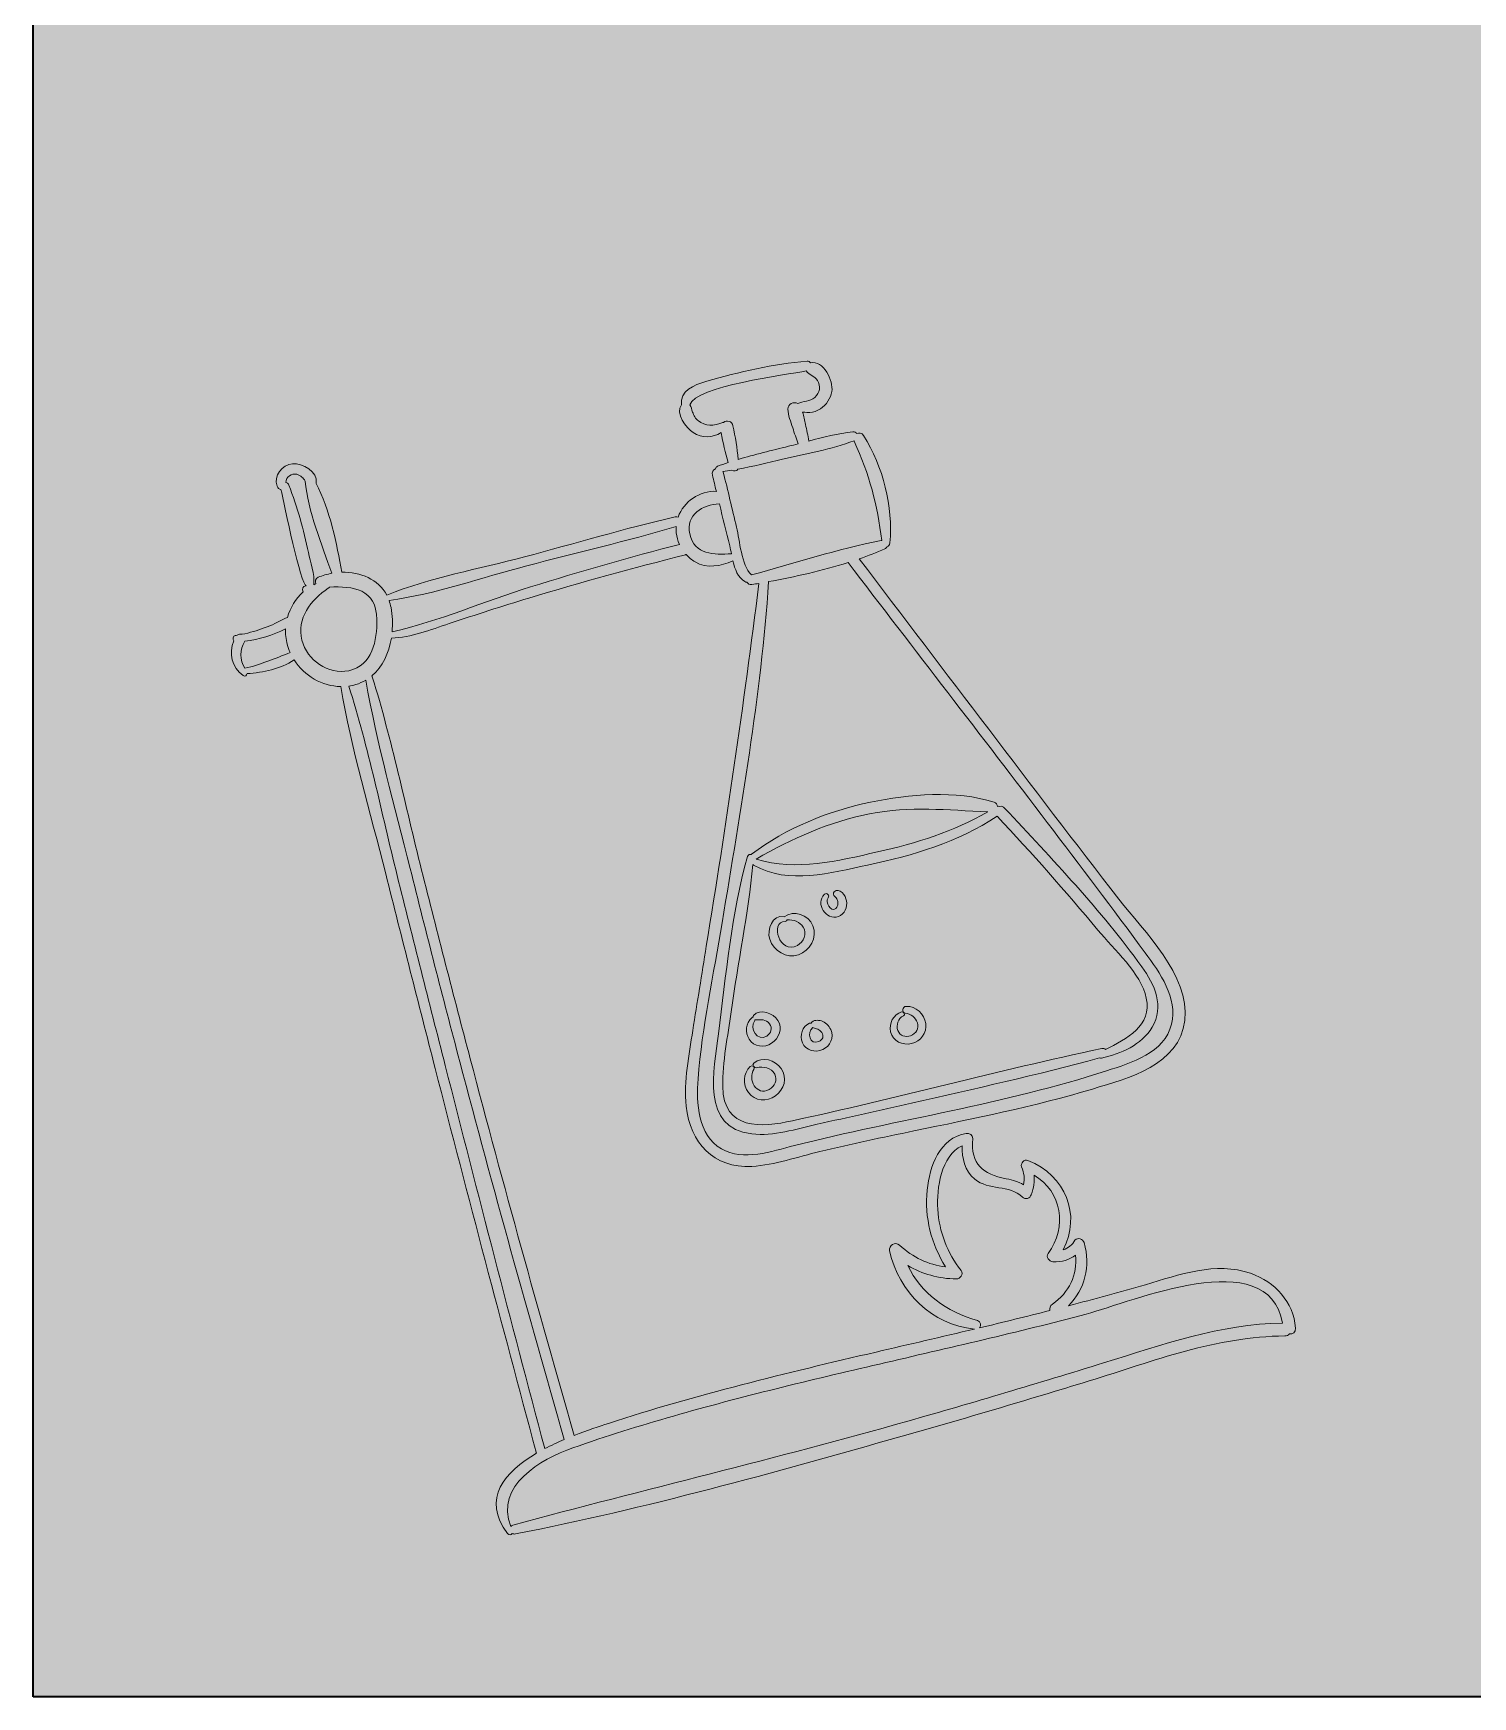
# Model space of a CAD drawing. Extents: x 98 to 1394, y -740 to 17.
# Drawn here: x 101 to 256.9, y -740 to -559.7 of the extents above; entities that cross this region are included whole.
import ezdxf

# ---------------------------------------------------------------- set-up
doc = ezdxf.new("R2010")
doc.units = 0
doc.header["$MEASUREMENT"] = 0
doc.layers.add('Layer 1', color=7, linetype='Continuous', lineweight=0)

# ---------------------------------------------------------------- blocks, each defined once
blk = doc.blocks.new('Block_26')
at = {"layer": 'Layer 1', "true_color": 0x000000, "transparency": 33554452}
h = blk.add_hatch(color=18, dxfattribs=at)
h.dxf.hatch_style = 2
edge = h.paths.add_edge_path()
edge.add_spline(control_points=[(236.33, -699.52), (229.62, -699.6), (223.28, -701.86), (216.93, -703.83), (209.89, -706.02), (202.83, -708.12), (195.74, -710.14), (181.55, -714.18), (167.2, -717.54), (152.97, -721.41), (152.85, -721.44), (152.78, -721.5), (152.72, -721.57), (151.02, -717.08), (155.94, -714.29), (159.47, -713.04), (163.05, -711.76), (166.68, -710.64), (170.34, -709.59), (177.71, -707.47), (185.19, -705.69), (192.67, -703.95), (200.15, -702.2), (207.65, -700.51), (215.08, -698.54), (220.04, -697.22), (234.79, -690.8), (236.33, -699.52)], knot_values=[0, 0, 0, 0, 1, 1, 1, 2, 2, 2, 3, 3, 3, 4, 4, 4, 5, 5, 5, 6, 6, 6, 7, 7, 7, 8, 8, 8, 9, 9, 9, 9], degree=3, periodic=0)
edge = h.paths.add_edge_path()
edge.add_spline(control_points=[(145.63, -671.61), (143.88, -664.75), (142.14, -657.88), (140.42, -651.01), (138.71, -644.19), (137.34, -637.18), (135.17, -630.48), (135.43, -630.45), (135.68, -630.4), (135.93, -630.33), (136.33, -630.21), (136.69, -630.04), (137.03, -629.85), (138.22, -636.71), (140.14, -643.49), (141.83, -650.24), (143.57, -657.24), (145.37, -664.22), (147.21, -671.19), (150.82, -684.88), (154.59, -698.52), (158.53, -712.12), (157.82, -712.43), (157.1, -712.76), (156.41, -713.12), (152.74, -699.31), (149.16, -685.46), (145.63, -671.61)], knot_values=[0, 0, 0, 0, 1, 1, 1, 2, 2, 2, 3, 3, 3, 4, 4, 4, 5, 5, 5, 6, 6, 6, 7, 7, 7, 8, 8, 8, 9, 9, 9, 9], degree=3, periodic=0)
edge = h.paths.add_edge_path()
edge.add_spline(control_points=[(130.11, -625.53), (129.5, -623.16), (131.09, -621.12), (132.95, -619.89), (133.01, -619.85), (133.05, -619.81), (133.08, -619.76), (135.62, -619.65), (138.18, -619.92), (138.22, -623.27), (138.24, -625.5), (137.78, -628.27), (135.17, -628.82), (132.97, -629.28), (130.66, -627.67), (130.11, -625.53)], knot_values=[0, 0, 0, 0, 1, 1, 1, 2, 2, 2, 3, 3, 3, 4, 4, 4, 5, 5, 5, 5], degree=3, periodic=0)
edge = h.paths.add_edge_path()
edge.add_spline(control_points=[(129.55, -607.54), (130.01, -607.65), (130.23, -607.97), (130.47, -608.27), (130.77, -611.54), (132.23, -615.17), (133.36, -618.27), (132.84, -618.36), (132.33, -618.5), (131.85, -618.7), (131.55, -618.82), (131.51, -619.14), (131.61, -619.41), (131.53, -619.44), (131.46, -619.48), (131.39, -619.51), (131.52, -618.41), (130.98, -616.93), (130.8, -616.03), (130.32, -613.55), (129.58, -611.09), (128.7, -608.72), (128.63, -608.54), (128.5, -608.45), (128.36, -608.41), (128.35, -607.83), (129, -607.41), (129.55, -607.54)], knot_values=[0, 0, 0, 0, 1, 1, 1, 2, 2, 2, 3, 3, 3, 4, 4, 4, 5, 5, 5, 6, 6, 6, 7, 7, 7, 8, 8, 8, 9, 9, 9, 9], degree=3, periodic=0)
edge = h.paths.add_edge_path()
edge.add_spline(control_points=[(203.28, -699.23), (199.93, -698.3), (197.19, -696.29), (195.73, -693.27), (197.32, -694.2), (199.05, -694.7), (201, -694.73), (201.41, -694.74), (201.8, -694.2), (201.52, -693.83), (200.02, -691.89), (199.13, -689.64), (198.99, -687.18), (198.87, -684.9), (199.3, -681.41), (201.62, -680.3), (201.61, -681.64), (201.91, -683), (202.99, -683.91), (204.49, -685.17), (206.74, -684.49), (208.16, -685.86), (208.49, -686.18), (208.97, -686), (209.11, -685.6), (209.39, -684.85), (209.49, -684.18), (209.42, -683.48), (212.41, -685.27), (213.08, -689.06), (210.94, -691.97), (210.66, -692.35), (211.05, -692.85), (211.45, -692.86), (212.44, -692.9), (213.23, -692.68), (213.91, -692.15), (214.14, -694.25), (213.22, -696.22), (211.4, -697.46), (211.14, -697.64), (211.08, -697.91), (211.14, -698.15), (208.6, -698.8), (206.06, -699.42), (203.51, -700.03), (203.7, -699.79), (203.65, -699.33), (203.28, -699.23)], knot_values=[0, 0, 0, 0, 1, 1, 1, 2, 2, 2, 3, 3, 3, 4, 4, 4, 5, 5, 5, 6, 6, 6, 7, 7, 7, 8, 8, 8, 9, 9, 9, 10, 10, 10, 11, 11, 11, 12, 12, 12, 13, 13, 13, 14, 14, 14, 15, 15, 15, 16, 16, 16, 16], degree=3, periodic=0)
edge = h.paths.add_edge_path()
edge.add_spline(control_points=[(128.82, -626.86), (127.18, -627.49), (125.65, -628.18), (123.91, -628.56), (123.34, -627.69), (123.35, -626.5), (123.92, -625.63), (125.46, -625.45), (126.95, -624.99), (128.34, -624.27), (128.31, -624.84), (128.36, -625.4), (128.51, -625.96), (128.59, -626.27), (128.7, -626.57), (128.82, -626.86)], knot_values=[0, 0, 0, 0, 1, 1, 1, 2, 2, 2, 3, 3, 3, 4, 4, 4, 5, 5, 5, 5], degree=3, periodic=0)
edge = h.paths.add_edge_path()
edge.add_spline(control_points=[(139.76, -621.99), (139.71, -621.71), (139.63, -621.45), (139.54, -621.2), (144.55, -620.54), (149.6, -618.73), (154.47, -617.45), (159.85, -616.04), (165.3, -614.79), (170.64, -613.21), (170.63, -613.43), (170.62, -613.66), (170.65, -613.89), (170.7, -614.32), (170.83, -614.73), (171, -615.13), (165.59, -616.53), (160.22, -618.08), (154.88, -619.74), (149.91, -621.29), (144.95, -623.45), (139.87, -624.61), (139.95, -623.72), (139.91, -622.82), (139.76, -621.99)], knot_values=[0, 0, 0, 0, 1, 1, 1, 2, 2, 2, 3, 3, 3, 4, 4, 4, 5, 5, 5, 6, 6, 6, 7, 7, 7, 8, 8, 8, 8], degree=3, periodic=0)
edge = h.paths.add_edge_path()
edge.add_spline(control_points=[(175.33, -610.75), (175.7, -612.27), (176.08, -613.78), (176.45, -615.3), (176.52, -615.57), (176.58, -615.86), (176.63, -616.15), (174.76, -616.28), (172.63, -616.28), (172.12, -614), (171.66, -611.93), (173.54, -610.78), (175.33, -610.75)], knot_values=[0, 0, 0, 0, 1, 1, 1, 2, 2, 2, 3, 3, 3, 4, 4, 4, 4], degree=3, periodic=0)
edge = h.paths.add_edge_path()
edge.add_spline(control_points=[(177.19, -613.28), (176.71, -611.29), (176.25, -609.3), (175.75, -607.32), (175.75, -607.29), (175.73, -607.27), (175.72, -607.24), (176.04, -607.2), (176.36, -607.14), (176.67, -607.09), (176.89, -607.23), (177.21, -607.2), (177.34, -606.98), (178.97, -606.68), (180.57, -606.3), (182.18, -605.91), (184.75, -605.3), (187.46, -604.86), (189.93, -603.9), (189.93, -603.92), (189.93, -603.93), (189.94, -603.95), (191.56, -607.53), (192.46, -610.84), (192.92, -614.72), (192.9, -614.72), (192.88, -614.72), (192.87, -614.72), (188.18, -615.64), (183.41, -617.17), (178.79, -618.44), (177.7, -617.34), (177.53, -614.73), (177.19, -613.28)], knot_values=[0, 0, 0, 0, 1, 1, 1, 2, 2, 2, 3, 3, 3, 4, 4, 4, 5, 5, 5, 6, 6, 6, 7, 7, 7, 8, 8, 8, 9, 9, 9, 10, 10, 10, 11, 11, 11, 11], degree=3, periodic=0)
edge = h.paths.add_edge_path()
edge.add_spline(control_points=[(173.06, -601.76), (172.75, -601.51), (172.55, -601.17), (172.42, -600.79), (172.33, -600.52), (172.28, -600.25), (172.12, -600.03), (172.7, -597.99), (182.6, -596.76), (184.73, -596.34), (185.04, -596.81), (185.63, -596.87), (185.95, -597.37), (186.35, -597.99), (186.21, -598.72), (185.67, -599.2), (185.16, -599.66), (184.39, -599.62), (183.81, -599.86), (183.38, -599.64), (182.73, -599.92), (182.75, -600.47), (182.78, -601.18), (183.05, -601.84), (183.27, -602.51), (183.46, -603.09), (183.64, -603.67), (183.88, -604.23), (183.53, -604.32), (183.18, -604.41), (182.83, -604.5), (181, -604.96), (179.16, -605.39), (177.36, -605.93), (177.26, -604.71), (177.04, -603.45), (176.8, -602.29), (176.68, -601.74), (176.13, -601.67), (175.77, -601.91), (175.71, -601.91), (175.65, -601.92), (175.59, -601.95), (174.81, -602.33), (173.75, -602.31), (173.06, -601.76)], knot_values=[0, 0, 0, 0, 1, 1, 1, 2, 2, 2, 3, 3, 3, 4, 4, 4, 5, 5, 5, 6, 6, 6, 7, 7, 7, 8, 8, 8, 9, 9, 9, 10, 10, 10, 11, 11, 11, 12, 12, 12, 13, 13, 13, 14, 14, 14, 15, 15, 15, 15], degree=3, periodic=0)
edge = h.paths.add_edge_path()
edge.add_spline(control_points=[(210.85, -645.27), (214.42, -649.95), (217.96, -654.66), (221.46, -659.4), (223.03, -661.53), (225.01, -664.3), (224.32, -667.11), (223.56, -670.23), (219.94, -671.31), (217.26, -672.18), (206.22, -675.76), (194.7, -677.45), (183.47, -680.27), (181.01, -680.89), (177.94, -682.01), (175.54, -680.63), (172.97, -679.14), (172.82, -675.66), (173.02, -673.04), (173.44, -667.4), (174.72, -661.72), (175.63, -656.14), (177.63, -643.89), (179.83, -631.57), (180.66, -619.17), (183.51, -618.65), (186.47, -617.99), (189.27, -617.1), (196.45, -626.5), (203.69, -635.86), (210.85, -645.27)], knot_values=[0, 0, 0, 0, 1, 1, 1, 2, 2, 2, 3, 3, 3, 4, 4, 4, 5, 5, 5, 6, 6, 6, 7, 7, 7, 8, 8, 8, 9, 9, 9, 10, 10, 10, 10], degree=3, periodic=0)
edge = h.paths.add_edge_path()
edge.add_spline(control_points=[(232.88, -694.12), (229.13, -692.8), (225.09, -694.29), (221.48, -695.35), (218.71, -696.16), (215.94, -696.91), (213.15, -697.64), (214.93, -695.85), (215.57, -693.35), (214.84, -690.79), (214.73, -690.41), (214.14, -690.17), (213.85, -690.53), (213.55, -691.05), (213.13, -691.4), (212.58, -691.56), (214.54, -687.82), (212.84, -683.48), (208.76, -681.88), (208.36, -681.72), (207.93, -682.2), (208.05, -682.59), (208.35, -683.23), (208.42, -683.88), (208.28, -684.52), (207.73, -684.18), (207.15, -684.03), (206.4, -683.87), (203.86, -683.34), (202.52, -682.36), (202.78, -679.5), (202.81, -679.11), (202.4, -678.9), (202.08, -678.96), (199.17, -679.47), (198.12, -682.49), (197.84, -685.11), (197.53, -688.1), (198.3, -690.93), (199.83, -693.43), (197.95, -693.17), (196.3, -692.42), (194.85, -691.08), (194.37, -690.64), (193.63, -691.08), (193.77, -691.7), (194.79, -696.16), (198.35, -699.71), (202.96, -700.16), (199.41, -701.01), (195.86, -701.82), (192.31, -702.65), (182.57, -704.93), (172.82, -707.27), (163.3, -710.38), (162.34, -710.7), (161.02, -711.13), (159.6, -711.69), (155.7, -698.12), (151.94, -684.53), (148.34, -670.88), (146.54, -664.07), (144.79, -657.25), (143.07, -650.43), (141.31, -643.46), (139.85, -636.35), (137.73, -629.48), (137.72, -629.44), (137.7, -629.42), (137.68, -629.39), (138.86, -628.4), (139.53, -626.89), (139.79, -625.3), (141.97, -625.22), (144.01, -624.4), (146.07, -623.71), (148.93, -622.75), (151.8, -621.83), (154.69, -620.95), (160.31, -619.24), (165.97, -617.71), (171.66, -616.26), (171.68, -616.25), (171.71, -616.24), (171.73, -616.23), (172.01, -616.54), (172.33, -616.82), (172.69, -617.03), (173.99, -617.79), (175.48, -617.48), (176.8, -616.93), (177, -617.83), (177.33, -618.69), (178.1, -619.17), (178.16, -619.21), (178.23, -619.23), (178.3, -619.23), (178.4, -619.41), (178.6, -619.53), (178.86, -619.49), (179.11, -619.45), (179.37, -619.4), (179.62, -619.36), (177.96, -632.51), (176.04, -645.6), (173.91, -658.68), (173.42, -661.72), (172.93, -664.76), (172.45, -667.8), (172.03, -670.49), (171.46, -673.26), (171.74, -676), (172.15, -679.99), (174.69, -682.75), (178.85, -682.53), (181.34, -682.39), (183.81, -681.49), (186.22, -680.92), (189.6, -680.11), (193, -679.39), (196.41, -678.69), (202.89, -677.36), (209.39, -676.05), (215.74, -674.15), (219.61, -673), (225.2, -671.53), (225.74, -666.72), (226.3, -661.77), (221.34, -657.12), (218.61, -653.59), (209.14, -641.36), (199.85, -629), (190.48, -616.7), (191.43, -616.37), (192.36, -616.02), (193.25, -615.63), (193.38, -615.57), (193.46, -615.48), (193.49, -615.37), (193.65, -615.34), (193.79, -615.21), (193.81, -614.98), (194.14, -611.01), (193.07, -606.72), (190.95, -603.35), (190.76, -603.03), (190.44, -603), (190.2, -603.13), (190.13, -603.01), (190.01, -602.92), (189.8, -602.94), (188.19, -603.12), (186.59, -603.52), (185.01, -603.94), (184.93, -603.33), (184.79, -602.73), (184.66, -602.13), (184.57, -601.69), (184.48, -601.25), (184.35, -600.82), (184.64, -600.81), (184.97, -600.86), (185.13, -600.85), (185.53, -600.81), (185.93, -600.67), (186.27, -600.45), (186.92, -600.04), (187.39, -599.31), (187.51, -598.56), (187.7, -597.42), (186.6, -595.12), (185.21, -595.47), (185.13, -595.36), (185, -595.27), (184.83, -595.29), (181.2, -595.57), (177.45, -596.46), (173.96, -597.46), (172.51, -597.87), (171, -598.52), (171.23, -600.01), (170.47, -600.9), (171.75, -602.53), (172.48, -603.01), (173.44, -603.64), (174.6, -603.59), (175.52, -603.02), (175.71, -604.1), (175.96, -605.21), (176.29, -606.26), (175.9, -606.39), (175.51, -606.53), (175.12, -606.67), (175, -606.72), (174.93, -606.83), (174.9, -606.95), (174.67, -607.07), (174.49, -607.31), (174.57, -607.64), (174.71, -608.22), (174.85, -608.8), (175, -609.39), (173.19, -609.28), (171.46, -610.51), (170.86, -612.18), (170.77, -612.14), (170.67, -612.13), (170.55, -612.15), (165.07, -613.42), (159.64, -615.04), (154.21, -616.49), (149.31, -617.79), (144, -618.71), (139.3, -620.63), (138.38, -618.89), (136.42, -618.11), (134.43, -618.16), (133.88, -615.11), (133.14, -611.32), (131.63, -608.52), (131.63, -608.51), (131.64, -608.5), (131.64, -608.49), (131.88, -607.27), (130.14, -606.28), (129.09, -606.39), (127.95, -606.52), (127.02, -607.69), (127.41, -608.82), (127.49, -609.05), (127.65, -609.15), (127.83, -609.17), (128.2, -610.85), (130, -619.62), (130.57, -619.62), (130.17, -619.62), (130.07, -620.03), (130.25, -620.28), (129.43, -621.01), (128.83, -621.99), (128.54, -623.06), (128.47, -623.07), (128.4, -623.09), (128.32, -623.13), (126.82, -623.96), (125.28, -624.53), (123.62, -624.88), (123.45, -624.82), (123.26, -624.84), (123.1, -624.97), (123.03, -624.99), (122.96, -625), (122.88, -625.01), (122.6, -625.06), (122.57, -625.41), (122.72, -625.6), (122.13, -626.92), (122.53, -628.46), (123.73, -629.35), (123.93, -629.5), (124.13, -629.34), (124.17, -629.14), (125.91, -629.03), (127.79, -628.61), (129.26, -627.66), (130.36, -629.37), (132.29, -630.51), (134.31, -630.54), (135.47, -637.36), (137.5, -644.11), (139.18, -650.82), (140.95, -657.85), (142.73, -664.88), (144.54, -671.91), (148.1, -685.79), (151.77, -699.65), (155.47, -713.49), (155.48, -713.54), (155.51, -713.57), (155.53, -713.61), (152.05, -715.64), (149.55, -718.51), (152.37, -722.32), (152.53, -722.53), (152.79, -722.48), (152.89, -722.31), (152.99, -722.36), (153.1, -722.39), (153.23, -722.36), (167.35, -719.61), (181.3, -715.69), (195.14, -711.77), (201.91, -709.85), (208.65, -707.85), (215.38, -705.78), (222.29, -703.64), (229.25, -700.94), (236.58, -700.91), (236.8, -700.91), (236.97, -700.82), (237.08, -700.69), (237.44, -700.72), (237.79, -700.52), (237.75, -700.06), (237.5, -697.19), (235.56, -695.08), (232.88, -694.12)], knot_values=[0, 0, 0, 0, 1, 1, 1, 2, 2, 2, 3, 3, 3, 4, 4, 4, 5, 5, 5, 6, 6, 6, 7, 7, 7, 8, 8, 8, 9, 9, 9, 10, 10, 10, 11, 11, 11, 12, 12, 12, 13, 13, 13, 14, 14, 14, 15, 15, 15, 16, 16, 16, 17, 17, 17, 18, 18, 18, 19, 19, 19, 20, 20, 20, 21, 21, 21, 22, 22, 22, 23, 23, 23, 24, 24, 24, 25, 25, 25, 26, 26, 26, 27, 27, 27, 28, 28, 28, 29, 29, 29, 30, 30, 30, 31, 31, 31, 32, 32, 32, 33, 33, 33, 34, 34, 34, 35, 35, 35, 36, 36, 36, 37, 37, 37, 38, 38, 38, 39, 39, 39, 40, 40, 40, 41, 41, 41, 42, 42, 42, 43, 43, 43, 44, 44, 44, 45, 45, 45, 46, 46, 46, 47, 47, 47, 48, 48, 48, 49, 49, 49, 50, 50, 50, 51, 51, 51, 52, 52, 52, 53, 53, 53, 54, 54, 54, 55, 55, 55, 56, 56, 56, 57, 57, 57, 58, 58, 58, 59, 59, 59, 60, 60, 60, 61, 61, 61, 62, 62, 62, 63, 63, 63, 64, 64, 64, 65, 65, 65, 66, 66, 66, 67, 67, 67, 68, 68, 68, 69, 69, 69, 70, 70, 70, 71, 71, 71, 72, 72, 72, 73, 73, 73, 74, 74, 74, 75, 75, 75, 76, 76, 76, 77, 77, 77, 78, 78, 78, 79, 79, 79, 80, 80, 80, 81, 81, 81, 82, 82, 82, 83, 83, 83, 84, 84, 84, 85, 85, 85, 86, 86, 86, 87, 87, 87, 88, 88, 88, 89, 89, 89, 90, 90, 90, 91, 91, 91, 92, 92, 92, 93, 93, 93, 94, 94, 94, 95, 95, 95, 96, 96, 96, 97, 97, 97, 98, 98, 98, 99, 99, 99, 100, 100, 100, 101, 101, 101, 102, 102, 102, 102], degree=3, periodic=0)
h = blk.add_hatch(color=18, dxfattribs=at)
h.dxf.hatch_style = 2
edge = h.paths.add_edge_path()
edge.add_spline(control_points=[(221.58, -664.29), (222.23, -667.31), (219.43, -668.71), (217.16, -669.87), (217.06, -669.78), (216.92, -669.72), (216.75, -669.76), (205.53, -672.15), (194.45, -675.17), (183.24, -677.59), (179.93, -678.31), (175.74, -678.67), (175.69, -673.85), (175.66, -671.2), (176.25, -668.41), (176.6, -665.79), (177.31, -660.47), (178.48, -655.17), (178.95, -649.83), (178.97, -649.85), (179, -649.88), (179.04, -649.9), (182.92, -652.05), (187.3, -650.74), (191.39, -649.88), (196.34, -648.85), (201.18, -647.41), (205.41, -644.58), (209.18, -648.58), (212.82, -652.71), (216.34, -656.94), (218.08, -659.03), (221, -661.58), (221.58, -664.29)], knot_values=[0, 0, 0, 0, 1, 1, 1, 2, 2, 2, 3, 3, 3, 4, 4, 4, 5, 5, 5, 6, 6, 6, 7, 7, 7, 8, 8, 8, 9, 9, 9, 10, 10, 10, 11, 11, 11, 11], degree=3, periodic=0)
edge = h.paths.add_edge_path()
edge.add_spline(control_points=[(191.6, -644.34), (196.01, -643.46), (200.01, -643.93), (204.4, -644.12), (200.68, -646.24), (196.66, -647.53), (192.47, -648.46), (188.06, -649.45), (183.77, -650.57), (179.32, -649.23), (183.19, -647), (187.19, -645.21), (191.6, -644.34)], knot_values=[0, 0, 0, 0, 1, 1, 1, 2, 2, 2, 3, 3, 3, 4, 4, 4, 4], degree=3, periodic=0)
edge = h.paths.add_edge_path()
edge.add_spline(control_points=[(221.09, -660.9), (216.69, -654.79), (211.35, -649.2), (206.23, -643.7), (206.07, -643.53), (205.88, -643.49), (205.71, -643.53), (205.63, -643.5), (205.54, -643.49), (205.45, -643.52), (205.42, -643.33), (205.3, -643.15), (205.08, -643.08), (200.97, -641.73), (195.87, -642.21), (191.69, -643.07), (187.09, -644.03), (182.58, -645.86), (178.82, -648.7), (178.81, -648.71), (178.8, -648.72), (178.79, -648.73), (178.63, -648.69), (178.44, -648.76), (178.38, -648.95), (176.61, -655.14), (176.06, -661.81), (175.23, -668.18), (174.73, -672.1), (173.28, -678.38), (178.85, -679.02), (181.19, -679.29), (183.67, -678.47), (185.92, -677.97), (189.33, -677.21), (192.74, -676.44), (196.14, -675.67), (202.94, -674.12), (209.79, -672.65), (216.5, -670.77), (216.57, -670.81), (216.65, -670.83), (216.74, -670.81), (218.82, -670.33), (221.06, -669.37), (222.21, -667.46), (223.57, -665.2), (222.49, -662.84), (221.09, -660.9)], knot_values=[0, 0, 0, 0, 1, 1, 1, 2, 2, 2, 3, 3, 3, 4, 4, 4, 5, 5, 5, 6, 6, 6, 7, 7, 7, 8, 8, 8, 9, 9, 9, 10, 10, 10, 11, 11, 11, 12, 12, 12, 13, 13, 13, 14, 14, 14, 15, 15, 15, 16, 16, 16, 16], degree=3, periodic=0)
at = {"layer": 'Layer 1', "true_color": 0x000000, "transparency": 33554687}
h = blk.add_hatch(color=18, dxfattribs=at)
h.dxf.hatch_style = 2
edge = h.paths.add_edge_path()
edge.add_spline(control_points=[(187.76, -652.78), (187.69, -652.84), (187.67, -652.95), (187.69, -653.05), (187.73, -653.24), (187.88, -653.3), (187.98, -653.45), (188.06, -653.56), (188.12, -653.7), (188.15, -653.83), (188.2, -654.07), (188.15, -654.44), (187.94, -654.59), (187.38, -655.01), (186.75, -653.89), (187.11, -653.44), (187.33, -653.17), (186.98, -652.81), (186.71, -653.05), (185.66, -654.03), (186.89, -655.94), (188.22, -655.46), (188.91, -655.2), (189.21, -654.43), (189.1, -653.74), (189.02, -653.24), (188.36, -652.24), (187.76, -652.78)], knot_values=[0, 0, 0, 0, 1, 1, 1, 2, 2, 2, 3, 3, 3, 4, 4, 4, 5, 5, 5, 6, 6, 6, 7, 7, 7, 8, 8, 8, 9, 9, 9, 9], degree=3, periodic=0)
h = blk.add_hatch(color=18, dxfattribs=at)
h.dxf.hatch_style = 2
edge = h.paths.add_edge_path()
edge.add_spline(control_points=[(183.78, -658.59), (181.86, -659.64), (180.73, -656.04), (182.46, -655.98), (182.57, -655.97), (182.64, -655.91), (182.66, -655.83), (183.33, -655.76), (184.06, -656.03), (184.42, -656.61), (184.86, -657.31), (184.46, -658.21), (183.78, -658.59)], knot_values=[0, 0, 0, 0, 1, 1, 1, 2, 2, 2, 3, 3, 3, 4, 4, 4, 4], degree=3, periodic=0)
edge = h.paths.add_edge_path()
edge.add_spline(control_points=[(185.46, -656.46), (184.94, -655.24), (183.4, -654.72), (182.33, -655.49), (181.07, -655.18), (180.45, -656.91), (180.78, -657.92), (181.21, -659.18), (182.58, -660.04), (183.89, -659.61), (185.13, -659.2), (185.99, -657.71), (185.46, -656.46)], knot_values=[0, 0, 0, 0, 1, 1, 1, 2, 2, 2, 3, 3, 3, 4, 4, 4, 4], degree=3, periodic=0)
h = blk.add_hatch(color=18, dxfattribs=at)
h.dxf.hatch_style = 2
edge = h.paths.add_edge_path()
edge.add_spline(control_points=[(180.46, -668.41), (179.45, -669.06), (178.51, -667.58), (179.16, -666.74), (179.18, -666.72), (179.19, -666.69), (179.2, -666.66), (179.21, -666.66), (179.22, -666.67), (179.23, -666.67), (179.8, -666.62), (180.38, -666.57), (180.77, -667.09), (181.12, -667.55), (180.92, -668.11), (180.46, -668.41)], knot_values=[0, 0, 0, 0, 1, 1, 1, 2, 2, 2, 3, 3, 3, 4, 4, 4, 5, 5, 5, 5], degree=3, periodic=0)
edge = h.paths.add_edge_path()
edge.add_spline(control_points=[(181.67, -666.72), (181.19, -665.94), (179.72, -665.34), (179.04, -666.2), (179.01, -666.25), (178.99, -666.3), (178.98, -666.36), (178.93, -666.36), (178.88, -666.38), (178.83, -666.42), (178.17, -667.01), (178.09, -668.02), (178.55, -668.76), (179.07, -669.6), (180.2, -669.71), (180.99, -669.19), (181.8, -668.66), (182.2, -667.58), (181.67, -666.72)], knot_values=[0, 0, 0, 0, 1, 1, 1, 2, 2, 2, 3, 3, 3, 4, 4, 4, 5, 5, 5, 6, 6, 6, 6], degree=3, periodic=0)
h = blk.add_hatch(color=18, dxfattribs=at)
h.dxf.hatch_style = 2
edge = h.paths.add_edge_path()
edge.add_spline(control_points=[(186.1, -669), (185.11, -669.43), (184.78, -668.02), (185.44, -667.49), (185.44, -667.48), (185.44, -667.48), (185.45, -667.48), (185.8, -667.65), (186.18, -667.65), (186.44, -668.03), (186.7, -668.41), (186.5, -668.83), (186.1, -669)], knot_values=[0, 0, 0, 0, 1, 1, 1, 2, 2, 2, 3, 3, 3, 4, 4, 4, 4], degree=3, periodic=0)
edge = h.paths.add_edge_path()
edge.add_spline(control_points=[(187.39, -667.7), (187.19, -667.29), (186.82, -666.91), (186.38, -666.77), (186, -666.66), (185.49, -666.64), (185.26, -667.01), (185.2, -667), (185.14, -667), (185.08, -667.02), (184.28, -667.37), (184, -668.35), (184.32, -669.13), (184.69, -670), (185.72, -670.24), (186.53, -669.87), (187.36, -669.49), (187.78, -668.55), (187.39, -667.7)], knot_values=[0, 0, 0, 0, 1, 1, 1, 2, 2, 2, 3, 3, 3, 4, 4, 4, 5, 5, 5, 6, 6, 6, 6], degree=3, periodic=0)
h = blk.add_hatch(color=18, dxfattribs=at)
h.dxf.hatch_style = 2
edge = h.paths.add_edge_path()
edge.add_spline(control_points=[(195.57, -665.19), (195.17, -665.21), (195.03, -665.85), (195.47, -665.93), (196.06, -666.04), (196.59, -666.38), (196.78, -666.96), (196.99, -667.59), (196.64, -668.14), (196.05, -668.37), (195.49, -668.58), (194.86, -668.4), (194.66, -667.8), (194.46, -667.22), (194.68, -666.48), (195.26, -666.22), (195.5, -666.12), (195.33, -665.71), (195.07, -665.79), (194.18, -666.09), (193.67, -667.02), (193.88, -667.95), (194.12, -668.97), (195.17, -669.46), (196.15, -669.22), (197.13, -668.98), (197.83, -668.07), (197.68, -667.05), (197.53, -666.04), (196.62, -665.13), (195.57, -665.19)], knot_values=[0, 0, 0, 0, 1, 1, 1, 2, 2, 2, 3, 3, 3, 4, 4, 4, 5, 5, 5, 6, 6, 6, 7, 7, 7, 8, 8, 8, 9, 9, 9, 10, 10, 10, 10], degree=3, periodic=0)
h = blk.add_hatch(color=18, dxfattribs=at)
h.dxf.hatch_style = 2
edge = h.paths.add_edge_path()
edge.add_spline(control_points=[(182.02, -671.94), (181.37, -671), (179.99, -670.57), (179.06, -671.34), (178.82, -671.54), (179.09, -671.9), (179.36, -671.84), (180.07, -671.67), (180.95, -671.84), (181.33, -672.54), (181.67, -673.17), (181.3, -673.88), (180.72, -674.2), (179.37, -674.95), (178.33, -673.11), (179.07, -672.02), (179.24, -671.77), (178.87, -671.51), (178.66, -671.71), (177.89, -672.46), (177.85, -673.67), (178.48, -674.53), (179.18, -675.47), (180.47, -675.55), (181.4, -674.89), (182.35, -674.22), (182.72, -672.93), (182.02, -671.94)], knot_values=[0, 0, 0, 0, 1, 1, 1, 2, 2, 2, 3, 3, 3, 4, 4, 4, 5, 5, 5, 6, 6, 6, 7, 7, 7, 8, 8, 8, 9, 9, 9, 9], degree=3, periodic=0)
at = {"layer": 'Layer 1'}
for points, knots in [([(232.88, -694.12), (229.13, -692.8), (225.09, -694.29), (221.48, -695.35), (218.71, -696.16), (215.94, -696.91), (213.15, -697.64), (214.93, -695.85), (215.57, -693.35), (214.84, -690.79), (214.73, -690.41), (214.14, -690.17), (213.85, -690.53), (213.55, -691.05), (213.13, -691.4), (212.58, -691.56), (214.54, -687.82), (212.84, -683.48), (208.76, -681.88), (208.36, -681.72), (207.93, -682.2), (208.05, -682.59), (208.35, -683.23), (208.42, -683.88), (208.28, -684.52), (207.73, -684.18), (207.15, -684.03), (206.4, -683.87), (203.86, -683.34), (202.52, -682.36), (202.78, -679.5), (202.81, -679.11), (202.4, -678.9), (202.08, -678.96), (199.17, -679.47), (198.12, -682.49), (197.84, -685.11), (197.53, -688.1), (198.3, -690.93), (199.83, -693.43), (197.95, -693.17), (196.3, -692.42), (194.85, -691.08), (194.37, -690.64), (193.63, -691.08), (193.77, -691.7), (194.79, -696.16), (198.35, -699.71), (202.96, -700.16), (199.41, -701.01), (195.86, -701.82), (192.31, -702.65), (182.57, -704.93), (172.82, -707.27), (163.3, -710.38), (162.34, -710.7), (161.02, -711.13), (159.6, -711.69), (155.7, -698.12), (151.94, -684.53), (148.34, -670.88), (146.54, -664.07), (144.79, -657.25), (143.07, -650.43), (141.31, -643.46), (139.85, -636.35), (137.73, -629.48), (137.72, -629.44), (137.7, -629.42), (137.68, -629.39), (138.86, -628.4), (139.53, -626.89), (139.79, -625.3), (141.97, -625.22), (144.01, -624.4), (146.07, -623.71), (148.93, -622.75), (151.8, -621.83), (154.69, -620.95), (160.31, -619.24), (165.97, -617.71), (171.66, -616.26), (171.68, -616.25), (171.71, -616.24), (171.73, -616.23), (172.01, -616.54), (172.33, -616.82), (172.69, -617.03), (173.99, -617.79), (175.48, -617.48), (176.8, -616.93), (177, -617.83), (177.33, -618.69), (178.1, -619.17), (178.16, -619.21), (178.23, -619.23), (178.3, -619.23), (178.4, -619.41), (178.6, -619.53), (178.86, -619.49), (179.11, -619.45), (179.37, -619.4), (179.62, -619.36), (177.96, -632.51), (176.04, -645.6), (173.91, -658.68), (173.42, -661.72), (172.93, -664.76), (172.45, -667.8), (172.03, -670.49), (171.46, -673.26), (171.74, -676), (172.15, -679.99), (174.69, -682.75), (178.85, -682.53), (181.34, -682.39), (183.81, -681.49), (186.22, -680.92), (189.6, -680.11), (193, -679.39), (196.41, -678.69), (202.89, -677.36), (209.39, -676.05), (215.74, -674.15), (219.61, -673), (225.2, -671.53), (225.74, -666.72), (226.3, -661.77), (221.34, -657.12), (218.61, -653.59), (209.14, -641.36), (199.85, -629), (190.48, -616.7), (191.43, -616.37), (192.36, -616.02), (193.25, -615.63), (193.38, -615.57), (193.46, -615.48), (193.49, -615.37), (193.65, -615.34), (193.79, -615.21), (193.81, -614.98), (194.14, -611.01), (193.07, -606.72), (190.95, -603.35), (190.76, -603.03), (190.44, -603), (190.2, -603.13), (190.13, -603.01), (190.01, -602.92), (189.8, -602.94), (188.19, -603.12), (186.59, -603.52), (185.01, -603.94), (184.93, -603.33), (184.79, -602.73), (184.66, -602.13), (184.57, -601.69), (184.48, -601.25), (184.35, -600.82), (184.64, -600.81), (184.97, -600.86), (185.13, -600.85), (185.53, -600.81), (185.93, -600.67), (186.27, -600.45), (186.92, -600.04), (187.39, -599.31), (187.51, -598.56), (187.7, -597.42), (186.6, -595.12), (185.21, -595.47), (185.13, -595.36), (185, -595.27), (184.83, -595.29), (181.2, -595.57), (177.45, -596.46), (173.96, -597.46), (172.51, -597.87), (171, -598.52), (171.23, -600.01), (170.47, -600.9), (171.75, -602.53), (172.48, -603.01), (173.44, -603.64), (174.6, -603.59), (175.52, -603.02), (175.71, -604.1), (175.96, -605.21), (176.29, -606.26), (175.9, -606.39), (175.51, -606.53), (175.12, -606.67), (175, -606.72), (174.93, -606.83), (174.9, -606.95), (174.67, -607.07), (174.49, -607.31), (174.57, -607.64), (174.71, -608.22), (174.85, -608.8), (175, -609.39), (173.19, -609.28), (171.46, -610.51), (170.86, -612.18), (170.77, -612.14), (170.67, -612.13), (170.55, -612.15), (165.07, -613.42), (159.64, -615.04), (154.21, -616.49), (149.31, -617.79), (144, -618.71), (139.3, -620.63), (138.38, -618.89), (136.42, -618.11), (134.43, -618.16), (133.88, -615.11), (133.14, -611.32), (131.63, -608.52), (131.63, -608.51), (131.64, -608.5), (131.64, -608.49), (131.88, -607.27), (130.14, -606.28), (129.09, -606.39), (127.95, -606.52), (127.02, -607.69), (127.41, -608.82), (127.49, -609.05), (127.65, -609.15), (127.83, -609.17), (128.2, -610.85), (130, -619.62), (130.57, -619.62), (130.17, -619.62), (130.07, -620.03), (130.25, -620.28), (129.43, -621.01), (128.83, -621.99), (128.54, -623.06), (128.47, -623.07), (128.4, -623.09), (128.32, -623.13), (126.82, -623.96), (125.28, -624.53), (123.62, -624.88), (123.45, -624.82), (123.26, -624.84), (123.1, -624.97), (123.03, -624.99), (122.96, -625), (122.88, -625.01), (122.6, -625.06), (122.57, -625.41), (122.72, -625.6), (122.13, -626.92), (122.53, -628.46), (123.73, -629.35), (123.93, -629.5), (124.13, -629.34), (124.17, -629.14), (125.91, -629.03), (127.79, -628.61), (129.26, -627.66), (130.36, -629.37), (132.29, -630.51), (134.31, -630.54), (135.47, -637.36), (137.5, -644.11), (139.18, -650.82), (140.95, -657.85), (142.73, -664.88), (144.54, -671.91), (148.1, -685.79), (151.77, -699.65), (155.47, -713.49), (155.48, -713.54), (155.51, -713.57), (155.53, -713.61), (152.05, -715.64), (149.55, -718.51), (152.37, -722.32), (152.53, -722.53), (152.79, -722.48), (152.89, -722.31), (152.99, -722.36), (153.1, -722.39), (153.23, -722.36), (167.35, -719.61), (181.3, -715.69), (195.14, -711.77), (201.91, -709.85), (208.65, -707.85), (215.38, -705.78), (222.29, -703.64), (229.25, -700.94), (236.58, -700.91), (236.8, -700.91), (236.97, -700.82), (237.08, -700.69), (237.44, -700.72), (237.79, -700.52), (237.75, -700.06), (237.5, -697.19), (235.56, -695.08), (232.88, -694.12)], [0, 0, 0, 0, 1, 1, 1, 2, 2, 2, 3, 3, 3, 4, 4, 4, 5, 5, 5, 6, 6, 6, 7, 7, 7, 8, 8, 8, 9, 9, 9, 10, 10, 10, 11, 11, 11, 12, 12, 12, 13, 13, 13, 14, 14, 14, 15, 15, 15, 16, 16, 16, 17, 17, 17, 18, 18, 18, 19, 19, 19, 20, 20, 20, 21, 21, 21, 22, 22, 22, 23, 23, 23, 24, 24, 24, 25, 25, 25, 26, 26, 26, 27, 27, 27, 28, 28, 28, 29, 29, 29, 30, 30, 30, 31, 31, 31, 32, 32, 32, 33, 33, 33, 34, 34, 34, 35, 35, 35, 36, 36, 36, 37, 37, 37, 38, 38, 38, 39, 39, 39, 40, 40, 40, 41, 41, 41, 42, 42, 42, 43, 43, 43, 44, 44, 44, 45, 45, 45, 46, 46, 46, 47, 47, 47, 48, 48, 48, 49, 49, 49, 50, 50, 50, 51, 51, 51, 52, 52, 52, 53, 53, 53, 54, 54, 54, 55, 55, 55, 56, 56, 56, 57, 57, 57, 58, 58, 58, 59, 59, 59, 60, 60, 60, 61, 61, 61, 62, 62, 62, 63, 63, 63, 64, 64, 64, 65, 65, 65, 66, 66, 66, 67, 67, 67, 68, 68, 68, 69, 69, 69, 70, 70, 70, 71, 71, 71, 72, 72, 72, 73, 73, 73, 74, 74, 74, 75, 75, 75, 76, 76, 76, 77, 77, 77, 78, 78, 78, 79, 79, 79, 80, 80, 80, 81, 81, 81, 82, 82, 82, 83, 83, 83, 84, 84, 84, 85, 85, 85, 86, 86, 86, 87, 87, 87, 88, 88, 88, 89, 89, 89, 90, 90, 90, 91, 91, 91, 92, 92, 92, 93, 93, 93, 94, 94, 94, 95, 95, 95, 96, 96, 96, 97, 97, 97, 98, 98, 98, 99, 99, 99, 100, 100, 100, 101, 101, 101, 102, 102, 102, 102]), ([(173.06, -601.76), (172.75, -601.51), (172.55, -601.17), (172.42, -600.79), (172.33, -600.52), (172.28, -600.25), (172.12, -600.03), (172.7, -597.99), (182.6, -596.76), (184.73, -596.34), (185.04, -596.81), (185.63, -596.87), (185.95, -597.37), (186.35, -597.99), (186.21, -598.72), (185.67, -599.2), (185.16, -599.66), (184.39, -599.62), (183.81, -599.86), (183.38, -599.64), (182.73, -599.92), (182.75, -600.47), (182.78, -601.18), (183.05, -601.84), (183.27, -602.51), (183.46, -603.09), (183.64, -603.67), (183.88, -604.23), (183.53, -604.32), (183.18, -604.41), (182.83, -604.5), (181, -604.96), (179.16, -605.39), (177.36, -605.93), (177.26, -604.71), (177.04, -603.45), (176.8, -602.29), (176.68, -601.74), (176.13, -601.67), (175.77, -601.91), (175.71, -601.91), (175.65, -601.92), (175.59, -601.95), (174.81, -602.33), (173.75, -602.31), (173.06, -601.76)], [0, 0, 0, 0, 1, 1, 1, 2, 2, 2, 3, 3, 3, 4, 4, 4, 5, 5, 5, 6, 6, 6, 7, 7, 7, 8, 8, 8, 9, 9, 9, 10, 10, 10, 11, 11, 11, 12, 12, 12, 13, 13, 13, 14, 14, 14, 15, 15, 15, 15]), ([(177.19, -613.28), (176.71, -611.29), (176.25, -609.3), (175.75, -607.32), (175.75, -607.29), (175.73, -607.27), (175.72, -607.24), (176.04, -607.2), (176.36, -607.14), (176.67, -607.09), (176.89, -607.23), (177.21, -607.2), (177.34, -606.98), (178.97, -606.68), (180.57, -606.3), (182.18, -605.91), (184.75, -605.3), (187.46, -604.86), (189.93, -603.9), (189.93, -603.92), (189.93, -603.93), (189.94, -603.95), (191.56, -607.53), (192.46, -610.84), (192.92, -614.72), (192.9, -614.72), (192.88, -614.72), (192.87, -614.72), (188.18, -615.64), (183.41, -617.17), (178.79, -618.44), (177.7, -617.34), (177.53, -614.73), (177.19, -613.28)], [0, 0, 0, 0, 1, 1, 1, 2, 2, 2, 3, 3, 3, 4, 4, 4, 5, 5, 5, 6, 6, 6, 7, 7, 7, 8, 8, 8, 9, 9, 9, 10, 10, 10, 11, 11, 11, 11]), ([(129.55, -607.54), (130.01, -607.65), (130.23, -607.97), (130.47, -608.27), (130.77, -611.54), (132.23, -615.17), (133.36, -618.27), (132.84, -618.36), (132.33, -618.5), (131.85, -618.7), (131.55, -618.82), (131.51, -619.14), (131.61, -619.41), (131.53, -619.44), (131.46, -619.48), (131.39, -619.51), (131.52, -618.41), (130.98, -616.93), (130.8, -616.03), (130.32, -613.55), (129.58, -611.09), (128.7, -608.72), (128.63, -608.54), (128.5, -608.45), (128.36, -608.41), (128.35, -607.83), (129, -607.41), (129.55, -607.54)], [0, 0, 0, 0, 1, 1, 1, 2, 2, 2, 3, 3, 3, 4, 4, 4, 5, 5, 5, 6, 6, 6, 7, 7, 7, 8, 8, 8, 9, 9, 9, 9]), ([(175.33, -610.75), (175.7, -612.27), (176.08, -613.78), (176.45, -615.3), (176.52, -615.57), (176.58, -615.86), (176.63, -616.15), (174.76, -616.28), (172.63, -616.28), (172.12, -614), (171.66, -611.93), (173.54, -610.78), (175.33, -610.75)], [0, 0, 0, 0, 1, 1, 1, 2, 2, 2, 3, 3, 3, 4, 4, 4, 4]), ([(139.76, -621.99), (139.71, -621.71), (139.63, -621.45), (139.54, -621.2), (144.55, -620.54), (149.6, -618.73), (154.47, -617.45), (159.85, -616.04), (165.3, -614.79), (170.64, -613.21), (170.63, -613.43), (170.62, -613.66), (170.65, -613.89), (170.7, -614.32), (170.83, -614.73), (171, -615.13), (165.59, -616.53), (160.22, -618.08), (154.88, -619.74), (149.91, -621.29), (144.95, -623.45), (139.87, -624.61), (139.95, -623.72), (139.91, -622.82), (139.76, -621.99)], [0, 0, 0, 0, 1, 1, 1, 2, 2, 2, 3, 3, 3, 4, 4, 4, 5, 5, 5, 6, 6, 6, 7, 7, 7, 8, 8, 8, 8]), ([(210.85, -645.27), (214.42, -649.95), (217.96, -654.66), (221.46, -659.4), (223.03, -661.53), (225.01, -664.3), (224.32, -667.11), (223.56, -670.23), (219.94, -671.31), (217.26, -672.18), (206.22, -675.76), (194.7, -677.45), (183.47, -680.27), (181.01, -680.89), (177.94, -682.01), (175.54, -680.63), (172.97, -679.14), (172.82, -675.66), (173.02, -673.04), (173.44, -667.4), (174.72, -661.72), (175.63, -656.14), (177.63, -643.89), (179.83, -631.57), (180.66, -619.17), (183.51, -618.65), (186.47, -617.99), (189.27, -617.1), (196.45, -626.5), (203.69, -635.86), (210.85, -645.27)], [0, 0, 0, 0, 1, 1, 1, 2, 2, 2, 3, 3, 3, 4, 4, 4, 5, 5, 5, 6, 6, 6, 7, 7, 7, 8, 8, 8, 9, 9, 9, 10, 10, 10, 10]), ([(130.11, -625.53), (129.5, -623.16), (131.09, -621.12), (132.95, -619.89), (133.01, -619.85), (133.05, -619.81), (133.08, -619.76), (135.62, -619.65), (138.18, -619.92), (138.22, -623.27), (138.24, -625.5), (137.78, -628.27), (135.17, -628.82), (132.97, -629.28), (130.66, -627.67), (130.11, -625.53)], [0, 0, 0, 0, 1, 1, 1, 2, 2, 2, 3, 3, 3, 4, 4, 4, 5, 5, 5, 5]), ([(128.82, -626.86), (127.18, -627.49), (125.65, -628.18), (123.91, -628.56), (123.34, -627.69), (123.35, -626.5), (123.92, -625.63), (125.46, -625.45), (126.95, -624.99), (128.34, -624.27), (128.31, -624.84), (128.36, -625.4), (128.51, -625.96), (128.59, -626.27), (128.7, -626.57), (128.82, -626.86)], [0, 0, 0, 0, 1, 1, 1, 2, 2, 2, 3, 3, 3, 4, 4, 4, 5, 5, 5, 5]), ([(145.63, -671.61), (143.88, -664.75), (142.14, -657.88), (140.42, -651.01), (138.71, -644.19), (137.34, -637.18), (135.17, -630.48), (135.43, -630.45), (135.68, -630.4), (135.93, -630.33), (136.33, -630.21), (136.69, -630.04), (137.03, -629.85), (138.22, -636.71), (140.14, -643.49), (141.83, -650.24), (143.57, -657.24), (145.37, -664.22), (147.21, -671.19), (150.82, -684.88), (154.59, -698.52), (158.53, -712.12), (157.82, -712.43), (157.1, -712.76), (156.41, -713.12), (152.74, -699.31), (149.16, -685.46), (145.63, -671.61)], [0, 0, 0, 0, 1, 1, 1, 2, 2, 2, 3, 3, 3, 4, 4, 4, 5, 5, 5, 6, 6, 6, 7, 7, 7, 8, 8, 8, 9, 9, 9, 9]), ([(221.09, -660.9), (216.69, -654.79), (211.35, -649.2), (206.23, -643.7), (206.07, -643.53), (205.88, -643.49), (205.71, -643.53), (205.63, -643.5), (205.54, -643.49), (205.45, -643.52), (205.42, -643.33), (205.3, -643.15), (205.08, -643.08), (200.97, -641.73), (195.87, -642.21), (191.69, -643.07), (187.09, -644.03), (182.58, -645.86), (178.82, -648.7), (178.81, -648.71), (178.8, -648.72), (178.79, -648.73), (178.63, -648.69), (178.44, -648.76), (178.38, -648.95), (176.61, -655.14), (176.06, -661.81), (175.23, -668.18), (174.73, -672.1), (173.28, -678.38), (178.85, -679.02), (181.19, -679.29), (183.67, -678.47), (185.92, -677.97), (189.33, -677.21), (192.74, -676.44), (196.14, -675.67), (202.94, -674.12), (209.79, -672.65), (216.5, -670.77), (216.57, -670.81), (216.65, -670.83), (216.74, -670.81), (218.82, -670.33), (221.06, -669.37), (222.21, -667.46), (223.57, -665.2), (222.49, -662.84), (221.09, -660.9)], [0, 0, 0, 0, 1, 1, 1, 2, 2, 2, 3, 3, 3, 4, 4, 4, 5, 5, 5, 6, 6, 6, 7, 7, 7, 8, 8, 8, 9, 9, 9, 10, 10, 10, 11, 11, 11, 12, 12, 12, 13, 13, 13, 14, 14, 14, 15, 15, 15, 16, 16, 16, 16]), ([(191.6, -644.34), (196.01, -643.46), (200.01, -643.93), (204.4, -644.12), (200.68, -646.24), (196.66, -647.53), (192.47, -648.46), (188.06, -649.45), (183.77, -650.57), (179.32, -649.23), (183.19, -647), (187.19, -645.21), (191.6, -644.34)], [0, 0, 0, 0, 1, 1, 1, 2, 2, 2, 3, 3, 3, 4, 4, 4, 4]), ([(221.58, -664.29), (222.23, -667.31), (219.43, -668.71), (217.16, -669.87), (217.06, -669.78), (216.92, -669.72), (216.75, -669.76), (205.53, -672.15), (194.45, -675.17), (183.24, -677.59), (179.93, -678.31), (175.74, -678.67), (175.69, -673.85), (175.66, -671.2), (176.25, -668.41), (176.6, -665.79), (177.31, -660.47), (178.48, -655.17), (178.95, -649.83), (178.97, -649.85), (179, -649.88), (179.04, -649.9), (182.92, -652.05), (187.3, -650.74), (191.39, -649.88), (196.34, -648.85), (201.18, -647.41), (205.41, -644.58), (209.18, -648.58), (212.82, -652.71), (216.34, -656.94), (218.08, -659.03), (221, -661.58), (221.58, -664.29)], [0, 0, 0, 0, 1, 1, 1, 2, 2, 2, 3, 3, 3, 4, 4, 4, 5, 5, 5, 6, 6, 6, 7, 7, 7, 8, 8, 8, 9, 9, 9, 10, 10, 10, 11, 11, 11, 11]), ([(187.76, -652.78), (187.69, -652.84), (187.67, -652.95), (187.69, -653.05), (187.73, -653.24), (187.88, -653.3), (187.98, -653.45), (188.06, -653.56), (188.12, -653.7), (188.15, -653.83), (188.2, -654.07), (188.15, -654.44), (187.94, -654.59), (187.38, -655.01), (186.75, -653.89), (187.11, -653.44), (187.33, -653.17), (186.98, -652.81), (186.71, -653.05), (185.66, -654.03), (186.89, -655.94), (188.22, -655.46), (188.91, -655.2), (189.21, -654.43), (189.1, -653.74), (189.02, -653.24), (188.36, -652.24), (187.76, -652.78)], [0, 0, 0, 0, 1, 1, 1, 2, 2, 2, 3, 3, 3, 4, 4, 4, 5, 5, 5, 6, 6, 6, 7, 7, 7, 8, 8, 8, 9, 9, 9, 9]), ([(185.46, -656.46), (184.94, -655.24), (183.4, -654.72), (182.33, -655.49), (181.07, -655.18), (180.45, -656.91), (180.78, -657.92), (181.21, -659.18), (182.58, -660.04), (183.89, -659.61), (185.13, -659.2), (185.99, -657.71), (185.46, -656.46)], [0, 0, 0, 0, 1, 1, 1, 2, 2, 2, 3, 3, 3, 4, 4, 4, 4]), ([(183.78, -658.59), (181.86, -659.64), (180.73, -656.04), (182.46, -655.98), (182.57, -655.97), (182.64, -655.91), (182.66, -655.83), (183.33, -655.76), (184.06, -656.03), (184.42, -656.61), (184.86, -657.31), (184.46, -658.21), (183.78, -658.59)], [0, 0, 0, 0, 1, 1, 1, 2, 2, 2, 3, 3, 3, 4, 4, 4, 4]), ([(181.67, -666.72), (181.19, -665.94), (179.72, -665.34), (179.04, -666.2), (179.01, -666.25), (178.99, -666.3), (178.98, -666.36), (178.93, -666.36), (178.88, -666.38), (178.83, -666.42), (178.17, -667.01), (178.09, -668.02), (178.55, -668.76), (179.07, -669.6), (180.2, -669.71), (180.99, -669.19), (181.8, -668.66), (182.2, -667.58), (181.67, -666.72)], [0, 0, 0, 0, 1, 1, 1, 2, 2, 2, 3, 3, 3, 4, 4, 4, 5, 5, 5, 6, 6, 6, 6]), ([(180.46, -668.41), (179.45, -669.06), (178.51, -667.58), (179.16, -666.74), (179.18, -666.72), (179.19, -666.69), (179.2, -666.66), (179.21, -666.66), (179.22, -666.67), (179.23, -666.67), (179.8, -666.62), (180.38, -666.57), (180.77, -667.09), (181.12, -667.55), (180.92, -668.11), (180.46, -668.41)], [0, 0, 0, 0, 1, 1, 1, 2, 2, 2, 3, 3, 3, 4, 4, 4, 5, 5, 5, 5]), ([(187.39, -667.7), (187.19, -667.29), (186.82, -666.91), (186.38, -666.77), (186, -666.66), (185.49, -666.64), (185.26, -667.01), (185.2, -667), (185.14, -667), (185.08, -667.02), (184.28, -667.37), (184, -668.35), (184.32, -669.13), (184.69, -670), (185.72, -670.24), (186.53, -669.87), (187.36, -669.49), (187.78, -668.55), (187.39, -667.7)], [0, 0, 0, 0, 1, 1, 1, 2, 2, 2, 3, 3, 3, 4, 4, 4, 5, 5, 5, 6, 6, 6, 6]), ([(195.57, -665.19), (195.17, -665.21), (195.03, -665.85), (195.47, -665.93), (196.06, -666.04), (196.59, -666.38), (196.78, -666.96), (196.99, -667.59), (196.64, -668.14), (196.05, -668.37), (195.49, -668.58), (194.86, -668.4), (194.66, -667.8), (194.46, -667.22), (194.68, -666.48), (195.26, -666.22), (195.5, -666.12), (195.33, -665.71), (195.07, -665.79), (194.18, -666.09), (193.67, -667.02), (193.88, -667.95), (194.12, -668.97), (195.17, -669.46), (196.15, -669.22), (197.13, -668.98), (197.83, -668.07), (197.68, -667.05), (197.53, -666.04), (196.62, -665.13), (195.57, -665.19)], [0, 0, 0, 0, 1, 1, 1, 2, 2, 2, 3, 3, 3, 4, 4, 4, 5, 5, 5, 6, 6, 6, 7, 7, 7, 8, 8, 8, 9, 9, 9, 10, 10, 10, 10]), ([(186.1, -669), (185.11, -669.43), (184.78, -668.02), (185.44, -667.49), (185.44, -667.48), (185.44, -667.48), (185.45, -667.48), (185.8, -667.65), (186.18, -667.65), (186.44, -668.03), (186.7, -668.41), (186.5, -668.83), (186.1, -669)], [0, 0, 0, 0, 1, 1, 1, 2, 2, 2, 3, 3, 3, 4, 4, 4, 4]), ([(182.02, -671.94), (181.37, -671), (179.99, -670.57), (179.06, -671.34), (178.82, -671.54), (179.09, -671.9), (179.36, -671.84), (180.07, -671.67), (180.95, -671.84), (181.33, -672.54), (181.67, -673.17), (181.3, -673.88), (180.72, -674.2), (179.37, -674.95), (178.33, -673.11), (179.07, -672.02), (179.24, -671.77), (178.87, -671.51), (178.66, -671.71), (177.89, -672.46), (177.85, -673.67), (178.48, -674.53), (179.18, -675.47), (180.47, -675.55), (181.4, -674.89), (182.35, -674.22), (182.72, -672.93), (182.02, -671.94)], [0, 0, 0, 0, 1, 1, 1, 2, 2, 2, 3, 3, 3, 4, 4, 4, 5, 5, 5, 6, 6, 6, 7, 7, 7, 8, 8, 8, 9, 9, 9, 9]), ([(203.28, -699.23), (199.93, -698.3), (197.19, -696.29), (195.73, -693.27), (197.32, -694.2), (199.05, -694.7), (201, -694.73), (201.41, -694.74), (201.8, -694.2), (201.52, -693.83), (200.02, -691.89), (199.13, -689.64), (198.99, -687.18), (198.87, -684.9), (199.3, -681.41), (201.62, -680.3), (201.61, -681.64), (201.91, -683), (202.99, -683.91), (204.49, -685.17), (206.74, -684.49), (208.16, -685.86), (208.49, -686.18), (208.97, -686), (209.11, -685.6), (209.39, -684.85), (209.49, -684.18), (209.42, -683.48), (212.41, -685.27), (213.08, -689.06), (210.94, -691.97), (210.66, -692.35), (211.05, -692.85), (211.45, -692.86), (212.44, -692.9), (213.23, -692.68), (213.91, -692.15), (214.14, -694.25), (213.22, -696.22), (211.4, -697.46), (211.14, -697.64), (211.08, -697.91), (211.14, -698.15), (208.6, -698.8), (206.06, -699.42), (203.51, -700.03), (203.7, -699.79), (203.65, -699.33), (203.28, -699.23)], [0, 0, 0, 0, 1, 1, 1, 2, 2, 2, 3, 3, 3, 4, 4, 4, 5, 5, 5, 6, 6, 6, 7, 7, 7, 8, 8, 8, 9, 9, 9, 10, 10, 10, 11, 11, 11, 12, 12, 12, 13, 13, 13, 14, 14, 14, 15, 15, 15, 16, 16, 16, 16]), ([(236.33, -699.52), (229.62, -699.6), (223.28, -701.86), (216.93, -703.83), (209.89, -706.02), (202.83, -708.12), (195.74, -710.14), (181.55, -714.18), (167.2, -717.54), (152.97, -721.41), (152.85, -721.44), (152.78, -721.5), (152.72, -721.57), (151.02, -717.08), (155.94, -714.29), (159.47, -713.04), (163.05, -711.76), (166.68, -710.64), (170.34, -709.59), (177.71, -707.47), (185.19, -705.69), (192.67, -703.95), (200.15, -702.2), (207.65, -700.51), (215.08, -698.54), (220.04, -697.22), (234.79, -690.8), (236.33, -699.52)], [0, 0, 0, 0, 1, 1, 1, 2, 2, 2, 3, 3, 3, 4, 4, 4, 5, 5, 5, 6, 6, 6, 7, 7, 7, 8, 8, 8, 9, 9, 9, 9])]:
    blk.add_open_spline(points, degree=3, knots=knots, dxfattribs=at)
blk = doc.blocks.new('Block_17')
at = {"layer": 'Layer 1'}
blk.add_blockref('Block_26', (0, 0), dxfattribs=at)

msp = doc.modelspace()

# ---------------------------------------------------------------- hatches: boundary and pattern name
at = {"layer": 'Layer 1', "true_color": 0x000000, "transparency": 33554687}
h = msp.add_hatch(color=18, dxfattribs=at)
h.dxf.hatch_style = 2
h.paths.add_polyline_path([(1381, -740), (101, -740), (101, -19), (1381, -19)])

# ---------------------------------------------------------------- linework, layer by layer
at = {"layer": 'Layer 1', "color": 18, "lineweight": 35, "true_color": 0x000000}
msp.add_lwpolyline([(1381, -740), (101, -740), (101, -19), (1381, -19)], close=True, dxfattribs=at)

# ---------------------------------------------------------------- block references
at = {"layer": 'Layer 1'}
msp.add_blockref('Block_17', (0, 0), dxfattribs=at)

doc.saveas('drawing.dxf')
